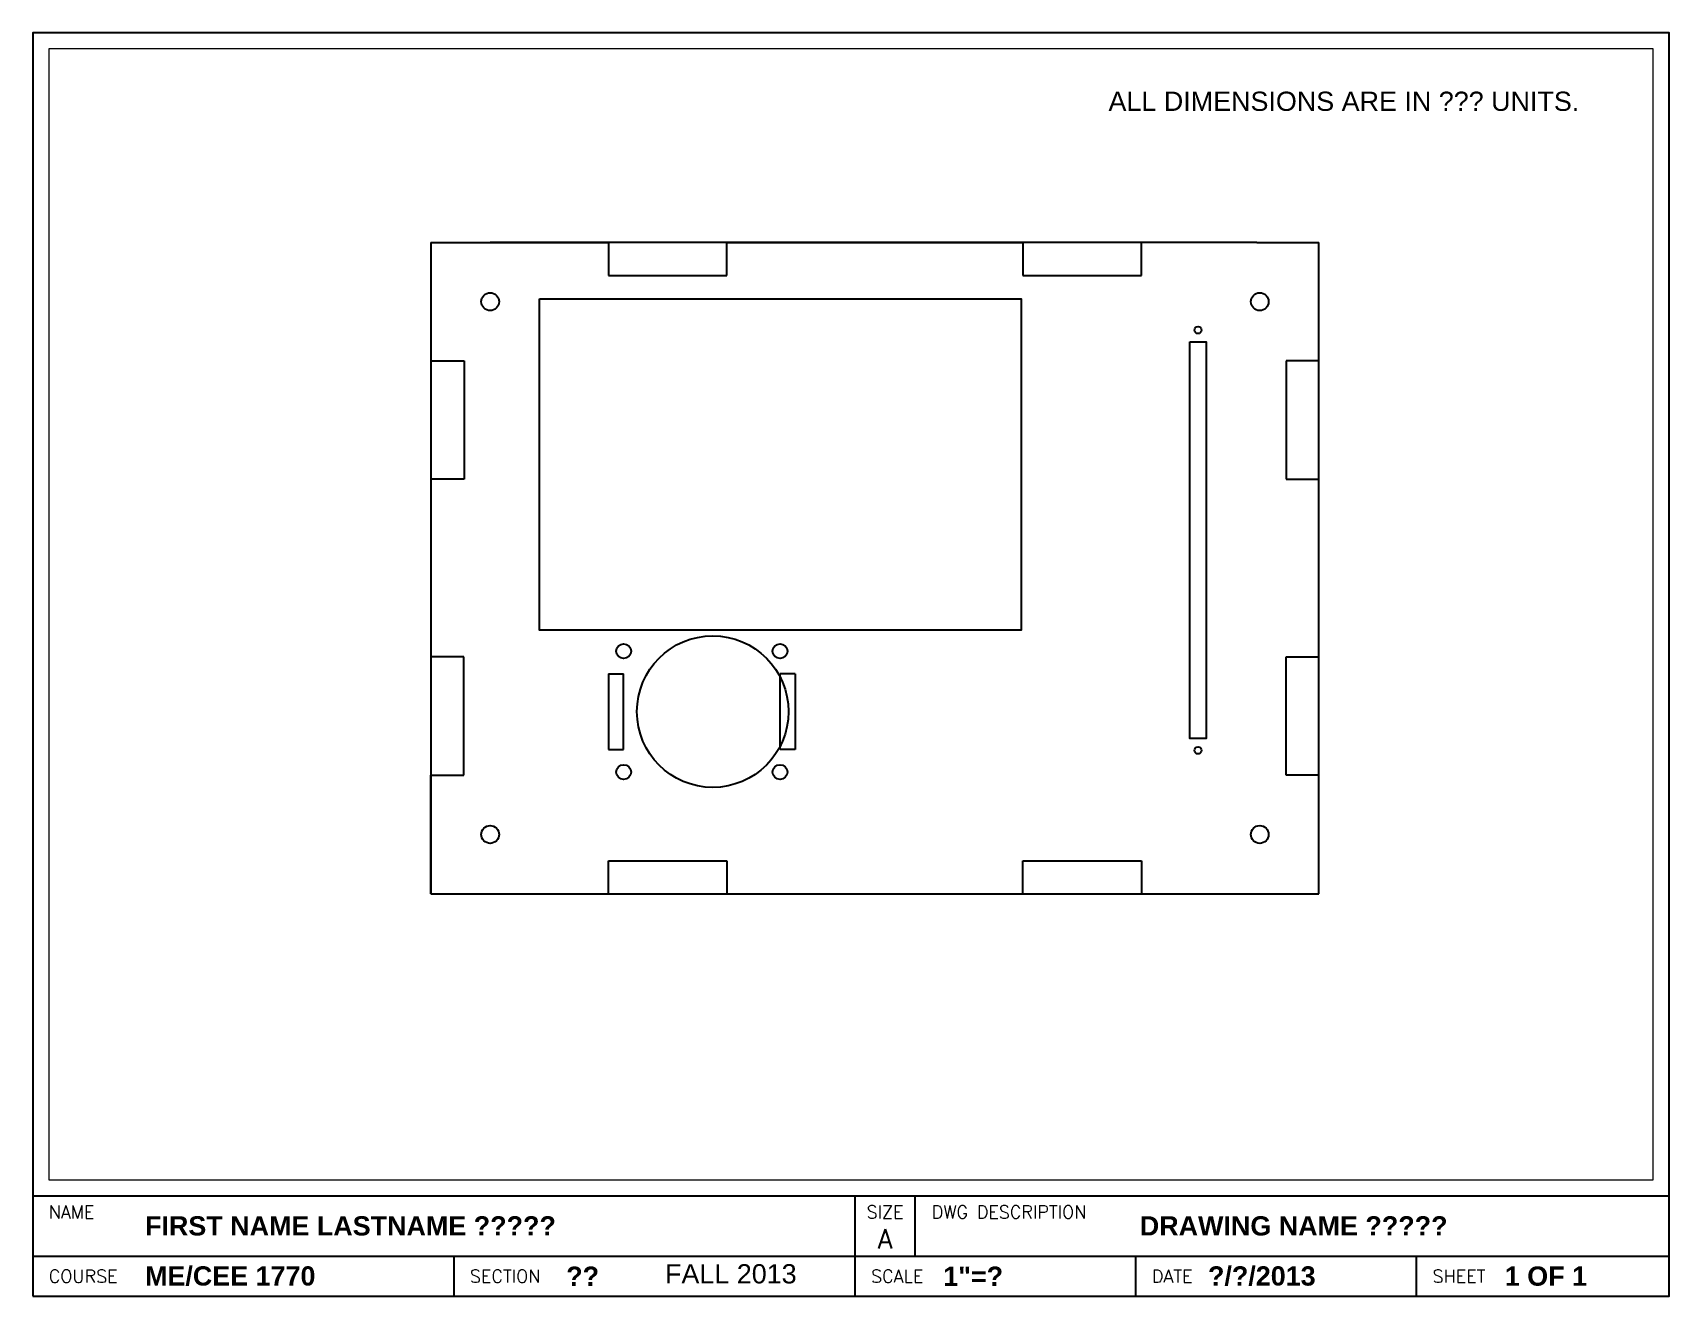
# Paper-space layout 'Layout3-Layout1' of a CAD drawing. Header units: millimetres, sheet in inches. Extents: x 0.2 to 10.4, y 0 to 7.9.
# The model-space entities are those that its viewports show. They can reach past a viewport. Long polylines and large blocks are cut down to what shows.
import ezdxf

# ---------------------------------------------------------------- set-up
doc = ezdxf.new("R2010")
doc.units = ezdxf.units.MM
doc.header["$MEASUREMENT"] = 0
doc.layers.add('mview1', color=6, linetype='Continuous', plot=False)
doc.layers.add('semester', color=250, linetype='Continuous')
doc.styles.get("Standard").update_dxf_attribs({"font": 'txt.shx'})
doc.styles.add('standardRomanS', font='romans.shx', dxfattribs={"height": 0.12})

msp = doc.modelspace()

# ---------------------------------------------------------------- linework, layer by layer
for p, q in [((533.70567, -339.52838), (533.70567, -449.52838)), ((533.70567, -339.52838), (563.70567, -339.52838)), ((533.70567, -339.52838), (533.70567, -359.52838)), ((673.20567, -339.52838), (543.70567, -339.52838)), ((563.70567, -339.52838), (563.70567, -345.08838)), ((583.70567, -345.08838), (583.70567, -339.52838)), ((583.70567, -339.52838), (633.70567, -339.52838)), ((633.70567, -339.52838), (633.70567, -345.08838)), ((653.70567, -345.08838), (653.70567, -339.52838)), ((673.20567, -339.52838), (683.70567, -339.52838)), ((683.70567, -449.52838), (683.70567, -339.52838)), ((563.70567, -345.08838), (583.70567, -345.08838)), ((633.70567, -345.08838), (653.70567, -345.08838)), ((533.70567, -359.52838), (539.30567, -359.52838)), ((539.30567, -359.52838), (539.30567, -379.52838)), ((683.70567, -359.52838), (678.14567, -359.52838)), ((678.14567, -359.52838), (678.14567, -379.52838)), ((539.30567, -379.52838), (533.70567, -379.52838)), ((678.14567, -379.52838), (683.70567, -379.52838)), ((539.26567, -409.52838), (533.70567, -409.52838)), ((539.26567, -429.52838), (539.26567, -409.52838)), ((678.14567, -429.52838), (678.14567, -409.52838)), ((678.14567, -409.52838), (683.70567, -409.52838)), ((563.70567, -412.37838), (563.70567, -425.17838)), ((563.70567, -412.37838), (566.24567, -412.37838)), ((566.24567, -425.17838), (566.24567, -412.37838)), ((595.20567, -412.37838), (592.66567, -412.37838)), ((592.66567, -425.17838), (592.66567, -412.37838)), ((595.20567, -412.37838), (595.20567, -425.17838)), ((563.70567, -425.17838), (566.24567, -425.17838)), ((595.20567, -425.17838), (592.66567, -425.17838)), ((533.70567, -449.52838), (533.70567, -429.52838)), ((533.70567, -429.52838), (539.26567, -429.52838)), ((683.70567, -429.52838), (678.14567, -429.52838)), ((563.70567, -449.52838), (563.70567, -443.96838)), ((563.70567, -443.96838), (583.70567, -443.96838)), ((583.70567, -443.96838), (583.70567, -449.52838)), ((633.70567, -449.52838), (633.70567, -443.96838)), ((633.70567, -443.96838), (653.70567, -443.96838)), ((653.70567, -443.96838), (653.70567, -449.52838)), ((533.70567, -449.52838), (683.70567, -449.52838)), ((583.70567, -449.52838), (633.70567, -449.52838))]:
    msp.add_line(p, q)
for points in [[(552.01337, -349.06375), (633.39337, -349.06375), (633.39337, -405.04375), (552.01337, -405.04375)], [(661.87393, -356.33356), (664.67393, -356.33356), (664.67393, -423.33356), (661.87393, -423.33356)]]:
    msp.add_lwpolyline(points, close=True)
for centre, radius in [((543.70567, -349.52838), 1.5), ((673.70567, -349.52838), 1.5), ((663.27393, -354.33356), 0.6), ((581.30567, -418.77838), 12.8), ((566.24567, -408.56838), 1.25), ((592.66567, -408.56838), 1.25), ((663.27393, -425.33356), 0.6), ((566.24567, -428.98838), 1.25), ((592.66567, -428.98838), 1.25), ((543.70567, -439.52838), 1.5), ((673.70567, -439.52838), 1.5)]:
    msp.add_circle(centre, radius)

psp = doc.layouts.new('Layout3-Layout1')

# ---------------------------------------------------------------- linework, layer by layer
psp.add_line((0.175, 0.625), (10.375, 0.625))
at = {"layer": 'semester'}
for p, q in [((5.3, 0.25), (5.3, 0.625)), ((5.675, 0.25), (5.675, 0.625)), ((0.175, 0.25), (10.375, 0.25)), ((2.8, 0.25), (2.8, 0)), ((5.3, 0), (5.3, 0.25)), ((7.05, 0), (7.05, 0.25)), ((8.8, 0), (8.8, 0.25))]:
    psp.add_line(p, q, dxfattribs=at)
psp.add_lwpolyline([(0.175, 0), (10.375, 0), (10.375, 7.875), (0.175, 7.875)], close=True, dxfattribs=at)

# ---------------------------------------------------------------- texts
at = {"layer": 'semester', "char_height": 0.12, "attachment_point": 4, "style": 'standardRomanS'}
for s, insert, width in [('{\\f@Arial Unicode MS|b0|i0|c0|p34;ALL DIMENSIONS ARE IN ??? UNITS.}', (6.88, 7.447), 3.65353), ('{\\f@Arial Unicode MS|b1|i0|c0|p34;FIRST NAME LASTNAME ?????}', (0.875, 0.438), 4.425), ('{\\f@Arial Unicode MS|b1|i0|c0|p34;DRAWING NAME ?????}', (7.075, 0.438), 3.3), ('{\\f@Arial Unicode MS|b1|i0|c0|p34;ME/CEE 1770}', (0.875, 0.125), 1.925), ('{\\f@Arial Unicode MS|b1|i0|c0|p34;??}', (3.5, 0.125), 1.8), ('{\\f@Arial Unicode MS|b1|i0|c0|p34;1"=?}', (5.85, 0.125), 1.2), ('{\\f@Arial Unicode MS|b1|i0|c0|p34;?/?/2013}', (7.5, 0.125), 1.3), ('{\\f@Arial Unicode MS|b1|i0|c0|p34;1 OF 1}', (9.35, 0.125), 1.025)]:
    psp.add_mtext(s, dxfattribs=dict(at, insert=insert, width=width))
at = {"layer": 'semester', "char_height": 0.08}
for s, insert, width, attachment_point in [('{\\Fromans.shx|c1;NAME}', (0.275, 0.525), 1, 4), ('{\\Fromans.shx;SIZE}', (5.487, 0.525), 0.375, 5), ('{\\Fromans.shx;DWG DESCRIPTION}', (5.778, 0.525), 2.09709, 4), ('{\\Fromans.shx;COURSE}', (0.275, 0.125), 0.9, 4), ('{\\Fromans.shx;SECTION}', (2.9, 0.125), 0.9, 4), ('{\\Fromans.shx;SCALE}', (5.4, 0.125), 0.9, 4), ('{\\Fromans.shx;DATE}', (7.15, 0.125), 0.9, 4), ('{\\Fromans.shx;SHEET}', (8.9, 0.125), 0.9, 4)]:
    psp.add_mtext(s, dxfattribs=dict(at, insert=insert, width=width, attachment_point=attachment_point))
at = {"layer": 'semester', "color": 1, "insert": (5.487, 0.358), "char_height": 0.12, "width": 0.375, "attachment_point": 5}
psp.add_mtext('{\\Fromans|c0;\\C256;A}', dxfattribs=at)
at = {"layer": 'semester', "insert": (4.116, 0.2), "char_height": 0.12, "attachment_point": 1}
psp.add_mtext('{\\f@Arial Unicode MS|b0|i0|c0|p34;FALL 2013}', dxfattribs=at)

# ---------------------------------------------------------------- viewports
at = {"layer": 'mview1', "view_target_point": (6.92123, 8.65787)}
psp.add_viewport(center=(5.275, 4.25), size=(10, 7.05), view_center_point=(597.73516, -411.00781), view_height=191.0656138, dxfattribs=at)

doc.saveas('drawing.dxf')
